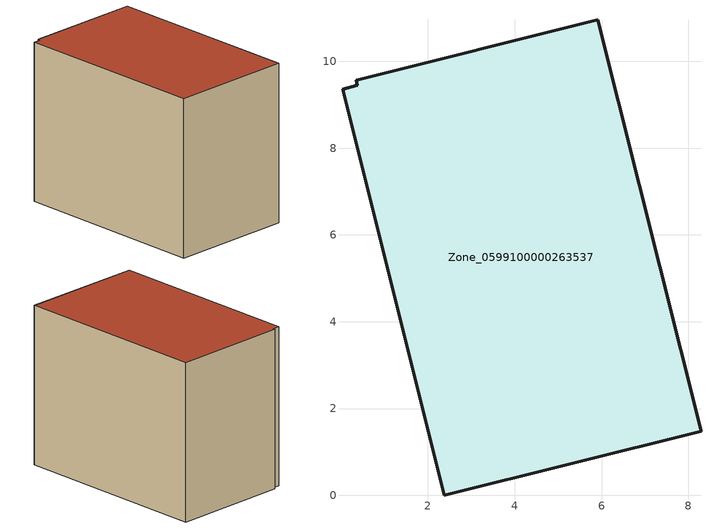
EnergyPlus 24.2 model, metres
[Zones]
Zone_0599100000263537
 floor ground (C_G): 8.29,1.48 2.38,0 0.03,9.35 0.38,9.44 0.35,9.57 5.91,10.96 z0
 wall outside (C_F): 8.29,1.48 5.91,10.96 0.35,9.57 0.38,9.44 0.03,9.35 2.38,0 8.29,1.48 z0:7.83
 roof outside (C_R): 2.38,0 8.29,1.48 5.91,10.96 0.35,9.57 0.38,9.44 0.03,9.35 z7.83
[BUILDING]
Pand.0599100000263537: North Axis=0; Terrain=City; Loads Convergence Tolerance Value=0.04; Temperature Convergence Tolerance Value=0.4; Solar Distribution=FullExterior; Maximum Number of Warmup Days=25; Minimum Number of Warmup Days=1
[Site:Location]
Rotterdam.The.Hague.AP_ZH_NLD Design_Conditions: Latitude=51.96; Longitude=4.45; Time Zone=1; Elevation=-4.5
[SITE:GROUNDTEMPERATURE:BUILDINGSURFACE]
18, 18, 18, 18, 18, 18, 18, 18, 18, 18, 18, 18
[MATERIAL] Thermal Absorptance=0.9; Solar Absorptance=0.7; Visible Absorptance=0.7
Name | Roughness | Thickness | Conductivity | Density | Specific Heat
G.TI.1965-1974 | MediumSmooth | 0.15 | 0.882353 | 540 | 1210
F.TI.1965-1974 | Rough | 0.3 | 0.697674 | 1920 | 840
R.TI.1965-1974 | MediumRough | 0.2 | 0.232558 | 1500 | 1000
[CONSTRUCTION]
C_G: G.TI.1965-1974
C_F: F.TI.1965-1974
C_R: R.TI.1965-1974
[ZONE]
Zone_0599100000263537: Type=1; Multiplier=1; Ceiling Height=Autocalculate; Volume=Autocalculate; Floor Area=autocalculate; Part of Total Floor Area=Yes
[ZONEINFILTRATION:DESIGNFLOWRATE]
Infil_Zone_0599100000263537: Zone or ZoneList or Space or SpaceList=Zone_0599100000263537; Schedule=AlwaysOn; Design Flow Rate Calculation Method=Flow/Area; Flow Rate per Floor Area=0.003; Constant Term Coefficient=1; Temperature Term Coefficient=0; Velocity Term Coefficient=0; Velocity Squared Term Coefficient=0
[HVACTEMPLATE:ZONE:IDEALLOADSAIRSYSTEM]
Zone_0599100000263537: Maximum Heating Supply Air Temperature=50; Minimum Cooling Supply Air Temperature=13; Maximum Heating Supply Air Humidity Ratio=0.0156; Minimum Cooling Supply Air Humidity Ratio=0.0077; Heating Limit=NoLimit; Cooling Limit=NoLimit; Dehumidification Control Type=ConstantSensibleHeatRatio; Cooling Sensible Heat Ratio=0.7; Dehumidification Setpoint=60; Humidification Control Type=None; Humidification Setpoint=30; Outdoor Air Method=None; Outdoor Air Flow Rate per Person=0.00944; Outdoor Air Flow Rate per Zone Floor Area=0; Outdoor Air Flow Rate per Zone=0; Demand Controlled Ventilation Type=None; Outdoor Air Economizer Type=NoEconomizer; Heat Recovery Type=None; Sensible Heat Recovery Effectiveness=0.7; Latent Heat Recovery Effectiveness=0.65
[ZONECONTROL:THERMOSTAT]
ThermostatControl_Zone_0599100000263537: Zone or ZoneList=Zone_0599100000263537; Control Type Schedule=DualSetpointControlType; Control 1=Thermostat_Zone_0599100000263537; Temperature Difference Between Cutout And Setpoint=0
[THERMOSTATSETPOINT:DUALSETPOINT]
Thermostat_Zone_0599100000263537: Heating Setpoint Temperature Schedule=HeatingSetpoint_Zone_0599100000263537; Cooling Setpoint Temperature Schedule=CoolingSetpoint_Zone_0599100000263537
[SCHEDULE:COMPACT]
HeatingSetpoint_Zone_0599100000263537: Through: 12/31, For: AllDays, Until: 24:00, 21
CoolingSetpoint_Zone_0599100000263537: Through: 12/31, For: AllDays, Until: 24:00, 24
DualSetpointControlType: Through: 12/31, For: AllDays, Until: 24:00, 4
AlwaysOn: Through: 12/31, For: AllDays, Until: 24:00, 1
